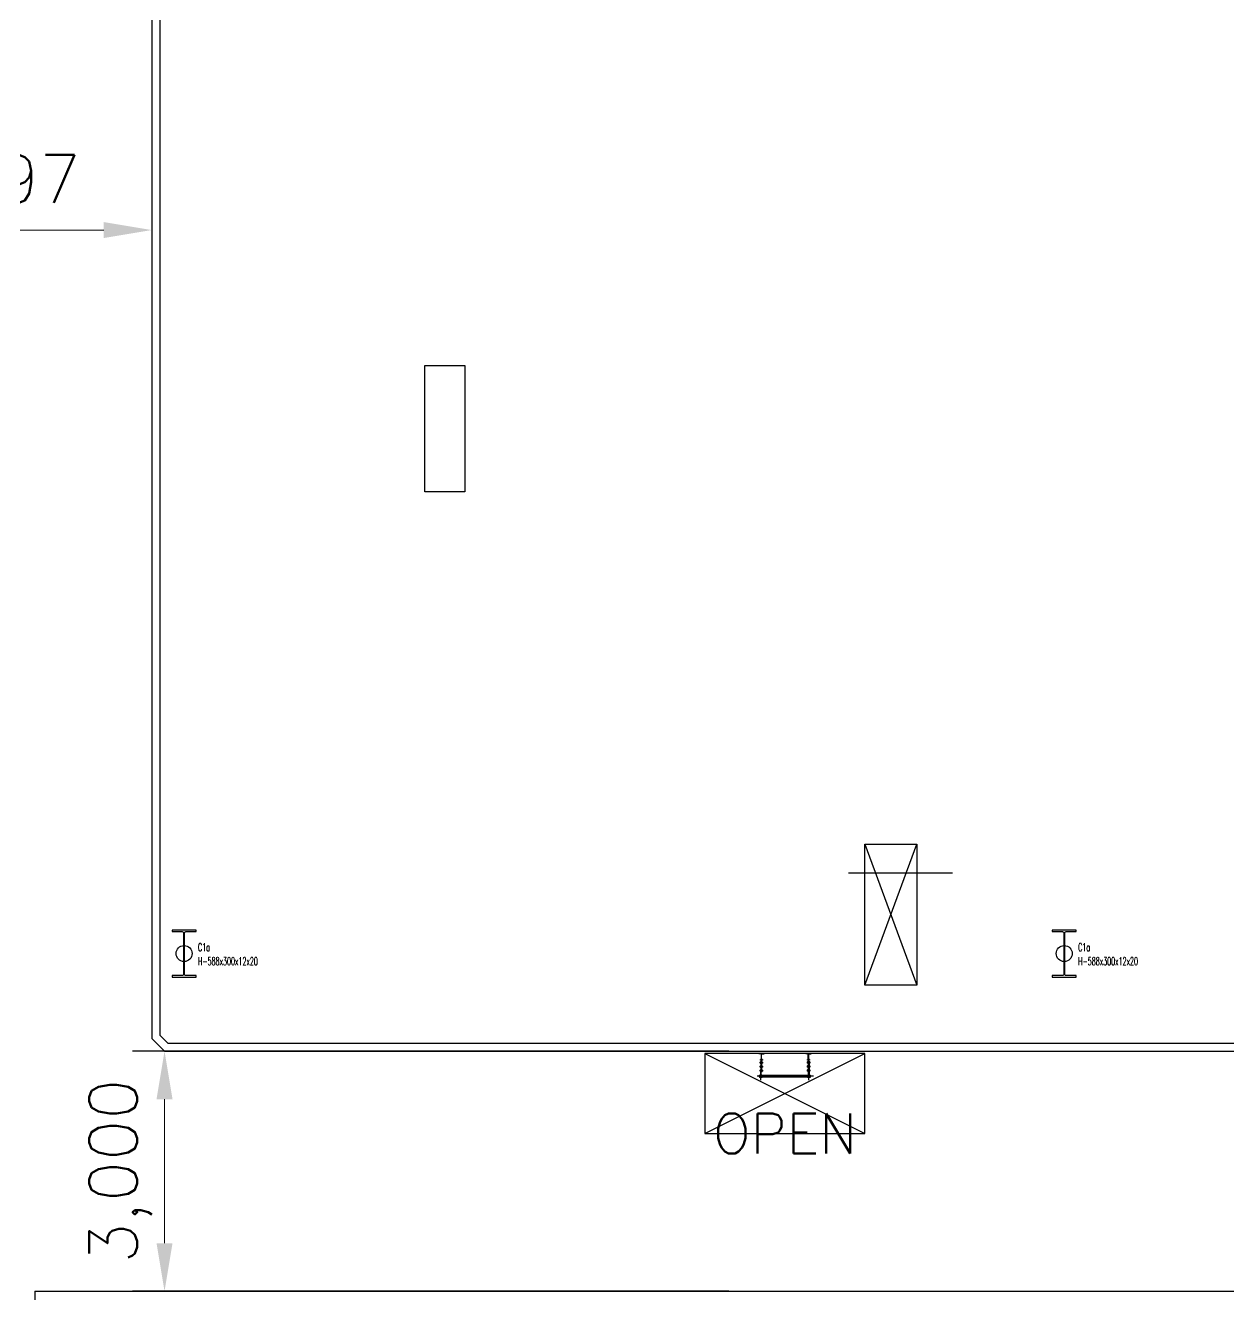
# Model space of a CAD drawing. Header units: millimetres. Extents: x 10462777 to 22643323, y 453826 to 1389191.
# Drawn here: x 11264148 to 11279185, y 589535 to 605399 of the extents above; entities that cross this region are included whole.
import ezdxf
from ezdxf.enums import TextEntityAlignment as Align

# ---------------------------------------------------------------- set-up
doc = ezdxf.new("R2010")
doc.units = ezdxf.units.MM
doc.header["$LTSCALE"] = 200
doc.header["$MEASUREMENT"] = 0
doc.header["$PDMODE"] = 35
doc.header["$PDSIZE"] = -5
doc.layers.get('0').update_dxf_attribs({"linetype": 'CONTINUOUS'})
doc.layers.get('DEFPOINTS').update_dxf_attribs({"linetype": 'CONTINUOUS'})
for name, color, linetype in [('9', 9, 'CONTINUOUS'), ('CENTER', 1, 'CONTINUOUS'), ('COL', 2, 'CONTINUOUS'), ('ELEV', 6, 'CONTINUOUS'), ('TEXT', 7, 'CONTINUOUS')]:
    doc.layers.add(name, color=color, linetype=linetype)
doc.layers.add('AM_5', color=3, linetype='CONTINUOUS', lineweight=15)
doc.layers.add('No_Print', color=153, linetype='CONTINUOUS', plot=False)
doc.styles.add('a1', font='txt.shx ', dxfattribs={"height": 300, "bigfont": ' whgtxt.shx'})
doc.styles.add('HYwulM', font='txt.shx ', dxfattribs={"bigfont": ' whgtxt.shx'})
doc.styles.add('굴림', font='txt.shx ', dxfattribs={"bigfont": ' whgtxt.shx'})
doc.dimstyles.new('200$0', dxfattribs={"dimscale": 200, "dimtxt": 7, "dimasz": 1, "dimexe": 2, "dimexo": 2, "dimgap": 1, "dimtad": 1, "dimdec": 0, "dimdsep": 46, "dimlunit": 6, "dimtxsty": '굴림', "dimblk": 'DIMDOT', "dimcen": 1, "dimclrd": 4, "dimclre": 4, "dimclrt": 4, "dimadec": 0, "dimazin": 0, "dimtfac": 1, "dimtdec": 0, "dimtmove": 2, "dimatfit": 3, "dimldrblk": 'DIMDOT', "dimfxl": 1, "dimtolj": 1, "dimtzin": 0, "dimlwd": -1, "dimarcsym": 0})

# ---------------------------------------------------------------- blocks, each defined once
blk = doc.blocks.new('*D322')
at = {"layer": 'AM_5', "color": 4, "linetype": 'ByBlock', "lineweight": -2, "transparency": 16777216}
for p, q in [((11272938, 592578), (11265487, 592578)), ((11272938, 589578), (11265487, 589578))]:
    blk.add_line(p, q, dxfattribs=at)
at = {"layer": 'AM_5', "color": 4, "linetype": 'ByBlock', "transparency": 16777216}
blk.add_line((11265887, 590178), (11265887, 591978), dxfattribs=at)
at = {"layer": 'AM_5', "color": 4, "transparency": 16777216}
for points in [[(11265787, 591978), (11265987, 591978), (11265887, 592578)], [(11265787, 590178), (11265987, 590178), (11265887, 589578)]]:
    blk.add_solid(points, dxfattribs=at)
at = {"layer": 'DEFPOINTS', "color": 0, "transparency": 16777216}
for p in [(11265887, 592578), (11273338, 592578), (11273338, 589578)]:
    blk.add_point(p, dxfattribs=at)
at = {"layer": 'AM_5', "color": 4, "transparency": 16777216, "insert": (11265337, 591078), "char_height": 600, "attachment_point": 5, "rotation": 90, "style": '굴림', "bg_fill": 3, "box_fill_scale": 1.25, "bg_fill_color": 256, "bg_fill_true_color": 13158600, "bg_fill_transparency": 0}
blk.add_mtext('\\A1;3,000', dxfattribs=at)
blk = doc.blocks.new('DIMDOT')
at = {"color": 4}
blk.add_line((-2, 0), (2, 0), dxfattribs=at)
at = {"color": 7}
for radius in [0.5, 0.25]:
    blk.add_circle((0, 0), radius, dxfattribs=at)
blk = doc.blocks.new('*D324')
at = {"layer": 'AM_5', "color": 4, "linetype": 'ByBlock', "lineweight": -2, "transparency": 16777216}
for p, q in [((11261631, 604615), (11261631, 602441)), ((11265728, 604615), (11265728, 602441))]:
    blk.add_line(p, q, dxfattribs=at)
at = {"layer": 'AM_5', "color": 4, "linetype": 'ByBlock', "transparency": 16777216}
blk.add_line((11262231, 602841), (11265128, 602841), dxfattribs=at)
at = {"layer": 'AM_5', "color": 4, "transparency": 16777216}
for points in [[(11262231, 602941), (11262231, 602741), (11261631, 602841)], [(11265128, 602941), (11265128, 602741), (11265728, 602841)]]:
    blk.add_solid(points, dxfattribs=at)
at = {"layer": 'DEFPOINTS', "color": 0, "transparency": 16777216}
for p in [(11261631, 605015), (11265728, 605015), (11265728, 602841)]:
    blk.add_point(p, dxfattribs=at)
at = {"layer": 'AM_5', "color": 4, "transparency": 16777216, "insert": (11263680, 603391), "char_height": 600, "attachment_point": 5, "style": '굴림', "bg_fill": 3, "box_fill_scale": 1.25, "bg_fill_color": 256, "bg_fill_true_color": 13158600, "bg_fill_transparency": 0}
blk.add_mtext('\\A1;4,097', dxfattribs=at)

msp = doc.modelspace()

# ---------------------------------------------------------------- hatches: boundary and pattern name
at = {"layer": '9'}
h = msp.add_hatch(dxfattribs=at)
h.set_pattern_fill('ANSI37', color=256, scale=40, angle=180, style=0)
h.set_pattern_definition([(135, (11279093.2516, 591762.2467), (3.535534, 3.535534), []), (45, (11279093.2516, 591762.2467), (3.535534, -3.535534), [])])
h.paths.add_polyline_path([(11273349.29133, 592474.88492), (11273359.29133, 592474.88492), (11273359.29133, 592464.88492), (11273349.29133, 592464.88492)])
h.paths.add_polyline_path([(11273333.29133, 592474.88492), (11273343.29133, 592474.88492), (11273343.29133, 592464.88492), (11273333.29133, 592464.88492)])
h = msp.add_hatch(dxfattribs=at)
h.set_pattern_fill('ANSI37', color=256, scale=40, angle=180, style=0)
h.set_pattern_definition([(135, (11279681.0016, 591762.2467), (3.535534, 3.535534), []), (45, (11279681.0016, 591762.2467), (3.535534, -3.535534), [])])
h.paths.add_polyline_path([(11273937.04133, 592474.88492), (11273947.04133, 592474.88492), (11273947.04133, 592464.88492), (11273937.04133, 592464.88492)])
h.paths.add_polyline_path([(11273921.04133, 592474.88492), (11273931.04133, 592474.88492), (11273931.04133, 592464.88492), (11273921.04133, 592464.88492)])

# ---------------------------------------------------------------- linework, layer by layer
at = {"ltscale": 10}
for p, q in [((11265728.43741, 605964.80627), (11265728.43741, 592736.68157)), ((11265828.43741, 605923.38492), (11265828.43741, 592778.10293)), ((11274640.16633, 593405.03028), (11275290.16633, 595165.03028)), ((11274640.16633, 595165.03028), (11275290.16633, 593405.03028)), ((11265728.43741, 592736.68157), (11265887.01605, 592578.10293)), ((11265828.43741, 592778.10293), (11265928.43741, 592678.10293)), ((11265928.43741, 592678.10293), (11313181.32522, 592678.10293)), ((11265887.01605, 592578.10293), (11313222.74658, 592578.10293)), ((11264264.76621, 589577.4205), (11313383.64755, 589578.99609)), ((11264264.76621, 589577.4205), (11264267.12257, 575111.24466))]:
    msp.add_line(p, q, dxfattribs=at)
at = {"ltscale": 10, "elevation": 0}
msp.add_lwpolyline([(11269140.26034, 599568.9675), (11269140.26034, 601148.9675), (11269640.26034, 601148.9675), (11269640.26034, 599568.9675)], close=True, dxfattribs=at)
at = {"layer": '9'}
for p, q in [((11273337.29133, 592550.88492), (11273313.29133, 592550.88492)), ((11273313.29133, 592550.88492), (11273313.29133, 592544.88492)), ((11273337.29133, 592544.88492), (11273313.29133, 592544.88492)), ((11273343.29133, 592538.88492), (11273343.29133, 592464.88492)), ((11273349.29133, 592464.88492), (11273349.29133, 592538.88492)), ((11273379.29133, 592550.88492), (11273355.29133, 592550.88492)), ((11273355.29133, 592544.88492), (11273379.29133, 592544.88492)), ((11273379.29133, 592550.88492), (11273379.29133, 592544.88492)), ((11273901.04133, 592550.88492), (11273925.04133, 592550.88492)), ((11273901.04133, 592550.88492), (11273901.04133, 592544.88492)), ((11273925.04133, 592544.88492), (11273901.04133, 592544.88492)), ((11273931.04133, 592464.88492), (11273931.04133, 592538.88492)), ((11273937.04133, 592538.88492), (11273937.04133, 592464.88492)), ((11273943.04133, 592550.88492), (11273967.04133, 592550.88492)), ((11273943.04133, 592544.88492), (11273967.04133, 592544.88492)), ((11273967.04133, 592550.88492), (11273967.04133, 592544.88492)), ((11273330.29133, 592442.88492), (11273330.29133, 592426.88492)), ((11273330.29133, 592442.88492), (11273337.29133, 592442.88492)), ((11273337.29133, 592439.88492), (11273330.29133, 592439.88492)), ((11273337.29133, 592429.88492), (11273330.29133, 592429.88492)), ((11273330.29133, 592426.88492), (11273337.29133, 592426.88492)), ((11273330.29133, 592392.88492), (11273337.29133, 592392.88492)), ((11273330.29133, 592392.88492), (11273330.29133, 592376.88492)), ((11273337.29133, 592389.88492), (11273330.29133, 592389.88492)), ((11273337.29133, 592379.88492), (11273330.29133, 592379.88492)), ((11273330.29133, 592376.88492), (11273337.29133, 592376.88492)), ((11273333.29133, 592464.88492), (11273333.29133, 592474.88492)), ((11273343.29133, 592474.88492), (11273333.29133, 592474.88492)), ((11273343.29133, 592464.88492), (11273333.29133, 592464.88492)), ((11273337.29133, 592454.88492), (11273337.29133, 592284.63492)), ((11273337.29133, 592454.88492), (11273343.29133, 592454.88492)), ((11273337.29133, 592439.88492), (11273349.29133, 592439.88492)), ((11273337.29133, 592429.88492), (11273349.29133, 592429.88492)), ((11273337.29133, 592389.88492), (11273349.29133, 592389.88492)), ((11273337.29133, 592379.88492), (11273349.29133, 592379.88492)), ((11273343.29133, 592284.63492), (11273343.29133, 592464.88492)), ((11273359.29133, 592474.88492), (11273349.29133, 592474.88492)), ((11273349.29133, 592464.88492), (11273349.29133, 592314.88492)), ((11273359.29133, 592464.88492), (11273349.29133, 592464.88492)), ((11273349.29133, 592442.88492), (11273356.29133, 592442.88492)), ((11273349.29133, 592439.88492), (11273356.29133, 592439.88492)), ((11273349.29133, 592429.88492), (11273356.29133, 592429.88492)), ((11273349.29133, 592426.88492), (11273356.29133, 592426.88492)), ((11273349.29133, 592392.88492), (11273356.29133, 592392.88492)), ((11273349.29133, 592389.88492), (11273356.29133, 592389.88492)), ((11273349.29133, 592379.88492), (11273356.29133, 592379.88492)), ((11273349.29133, 592376.88492), (11273356.29133, 592376.88492)), ((11273356.29133, 592442.88492), (11273356.29133, 592426.88492)), ((11273356.29133, 592439.88492), (11273361.29133, 592439.88492)), ((11273356.29133, 592429.88492), (11273361.29133, 592429.88492)), ((11273356.29133, 592392.88492), (11273356.29133, 592376.88492)), ((11273356.29133, 592389.88492), (11273361.29133, 592389.88492)), ((11273356.29133, 592379.88492), (11273361.29133, 592379.88492)), ((11273359.29133, 592474.88492), (11273359.29133, 592464.88492)), ((11273361.29133, 592439.88492), (11273361.29133, 592429.88492)), ((11273361.29133, 592389.88492), (11273361.29133, 592379.88492)), ((11273919.04133, 592439.88492), (11273919.04133, 592429.88492)), ((11273924.04133, 592439.88492), (11273919.04133, 592439.88492)), ((11273924.04133, 592429.88492), (11273919.04133, 592429.88492)), ((11273924.04133, 592389.88492), (11273919.04133, 592389.88492)), ((11273919.04133, 592389.88492), (11273919.04133, 592379.88492)), ((11273924.04133, 592379.88492), (11273919.04133, 592379.88492)), ((11273931.04133, 592474.88492), (11273921.04133, 592474.88492)), ((11273921.04133, 592464.88492), (11273921.04133, 592474.88492)), ((11273931.04133, 592464.88492), (11273921.04133, 592464.88492)), ((11273931.04133, 592442.88492), (11273924.04133, 592442.88492)), ((11273924.04133, 592442.88492), (11273924.04133, 592426.88492)), ((11273931.04133, 592439.88492), (11273924.04133, 592439.88492)), ((11273931.04133, 592429.88492), (11273924.04133, 592429.88492)), ((11273931.04133, 592426.88492), (11273924.04133, 592426.88492)), ((11273931.04133, 592392.88492), (11273924.04133, 592392.88492)), ((11273924.04133, 592392.88492), (11273924.04133, 592376.88492)), ((11273931.04133, 592389.88492), (11273924.04133, 592389.88492)), ((11273931.04133, 592379.88492), (11273924.04133, 592379.88492)), ((11273931.04133, 592376.88492), (11273924.04133, 592376.88492)), ((11273931.04133, 592464.88492), (11273931.04133, 592314.88492)), ((11273943.04133, 592439.88492), (11273931.04133, 592439.88492)), ((11273943.04133, 592429.88492), (11273931.04133, 592429.88492)), ((11273943.04133, 592389.88492), (11273931.04133, 592389.88492)), ((11273943.04133, 592379.88492), (11273931.04133, 592379.88492)), ((11273947.04133, 592474.88492), (11273937.04133, 592474.88492)), ((11273937.04133, 592284.63492), (11273937.04133, 592464.88492)), ((11273947.04133, 592464.88492), (11273937.04133, 592464.88492)), ((11273943.04133, 592454.88492), (11273937.04133, 592454.88492)), ((11273943.04133, 592454.88492), (11273943.04133, 592284.63492)), ((11273950.04133, 592442.88492), (11273943.04133, 592442.88492)), ((11273943.04133, 592439.88492), (11273950.04133, 592439.88492)), ((11273943.04133, 592429.88492), (11273950.04133, 592429.88492)), ((11273950.04133, 592426.88492), (11273943.04133, 592426.88492)), ((11273950.04133, 592392.88492), (11273943.04133, 592392.88492)), ((11273943.04133, 592389.88492), (11273950.04133, 592389.88492)), ((11273943.04133, 592379.88492), (11273950.04133, 592379.88492)), ((11273950.04133, 592376.88492), (11273943.04133, 592376.88492)), ((11273947.04133, 592474.88492), (11273947.04133, 592464.88492)), ((11273950.04133, 592442.88492), (11273950.04133, 592426.88492)), ((11273950.04133, 592392.88492), (11273950.04133, 592376.88492)), ((11273333.29133, 592275.88492), (11273328.29133, 592275.88492)), ((11273328.29133, 592275.88492), (11273328.29133, 592268.38492)), ((11273328.29133, 592261.13492), (11273328.29133, 592253.88492)), ((11273328.29133, 592253.88492), (11273333.29133, 592253.88492)), ((11273330.29133, 592342.88492), (11273330.29133, 592326.88492)), ((11273330.29133, 592342.88492), (11273337.29133, 592342.88492)), ((11273337.29133, 592339.88492), (11273330.29133, 592339.88492)), ((11273337.29133, 592329.88492), (11273330.29133, 592329.88492)), ((11273330.29133, 592326.88492), (11273337.29133, 592326.88492)), ((11273337.29133, 592339.88492), (11273349.29133, 592339.88492)), ((11273337.29133, 592329.88492), (11273349.29133, 592329.88492)), ((11273347.79133, 592275.88492), (11273338.04133, 592275.88492)), ((11273338.04133, 592253.88492), (11273347.79133, 592253.88492)), ((11273343.29133, 592314.88492), (11273349.29133, 592314.88492)), ((11273349.29133, 592342.88492), (11273356.29133, 592342.88492)), ((11273349.29133, 592339.88492), (11273356.29133, 592339.88492)), ((11273349.29133, 592329.88492), (11273356.29133, 592329.88492)), ((11273349.29133, 592326.88492), (11273356.29133, 592326.88492)), ((11273357.54133, 592275.88492), (11273352.54133, 592275.88492)), ((11273352.54133, 592253.88492), (11273357.54133, 592253.88492)), ((11273356.29133, 592342.88492), (11273356.29133, 592326.88492)), ((11273356.29133, 592339.88492), (11273361.29133, 592339.88492)), ((11273356.29133, 592329.88492), (11273361.29133, 592329.88492)), ((11273922.79133, 592275.88492), (11273357.54133, 592275.88492)), ((11273922.79133, 592253.88492), (11273357.54133, 592253.88492)), ((11273361.29133, 592339.88492), (11273361.29133, 592329.88492)), ((11273919.04133, 592339.88492), (11273919.04133, 592329.88492)), ((11273924.04133, 592339.88492), (11273919.04133, 592339.88492)), ((11273924.04133, 592329.88492), (11273919.04133, 592329.88492)), ((11273922.79133, 592275.88492), (11273927.54133, 592275.88492)), ((11273927.54133, 592253.88492), (11273922.79133, 592253.88492)), ((11273931.04133, 592342.88492), (11273924.04133, 592342.88492)), ((11273924.04133, 592342.88492), (11273924.04133, 592326.88492)), ((11273931.04133, 592339.88492), (11273924.04133, 592339.88492)), ((11273931.04133, 592329.88492), (11273924.04133, 592329.88492)), ((11273931.04133, 592326.88492), (11273924.04133, 592326.88492)), ((11273943.04133, 592339.88492), (11273931.04133, 592339.88492)), ((11273943.04133, 592329.88492), (11273931.04133, 592329.88492)), ((11273937.04133, 592314.88492), (11273931.04133, 592314.88492)), ((11273932.29133, 592275.88492), (11273941.79133, 592275.88492)), ((11273941.79133, 592253.88492), (11273932.29133, 592253.88492)), ((11273950.04133, 592342.88492), (11273943.04133, 592342.88492)), ((11273943.04133, 592339.88492), (11273950.04133, 592339.88492)), ((11273943.04133, 592329.88492), (11273950.04133, 592329.88492)), ((11273950.04133, 592326.88492), (11273943.04133, 592326.88492)), ((11273946.54133, 592275.88492), (11273951.29133, 592275.88492)), ((11273951.29133, 592253.88492), (11273946.54133, 592253.88492)), ((11273950.04133, 592342.88492), (11273950.04133, 592326.88492)), ((11273951.29133, 592275.88492), (11273951.29133, 592268.38492)), ((11273951.29133, 592261.13492), (11273951.29133, 592253.88492))]:
    msp.add_line(p, q, dxfattribs=at)
for centre, radius in [((11273339.94425, 592264.76182), 20.09746), ((11273340.12359, 592264.71654), 16.91858), ((11273939.94425, 592264.76182), 20.09746), ((11273940.12359, 592264.71654), 16.91858)]:
    msp.add_circle(centre, radius, dxfattribs=at)
for centre, radius, start, end in [((11273336.76356, 592538.35714), 12.53889, 2.412364629, 87.587635357), ((11273337.02745, 592538.62103), 6.26945, 2.412364629, 87.587635357), ((11273355.81911, 592538.35714), 12.53889, 92.412364643, 139.451693813), ((11273355.55522, 592538.62103), 6.26945, 92.412364643, 177.587635371), ((11273924.51356, 592538.35714), 12.53889, 40.548306187, 87.58763525), ((11273924.77745, 592538.62103), 6.26945, 2.412364642, 87.58763525), ((11273943.56911, 592538.35714), 12.53889, 92.41236475, 177.587635358), ((11273943.30522, 592538.62103), 6.26945, 92.41236475, 177.587635358)]:
    msp.add_arc(centre, radius, start, end, dxfattribs=at)
at = {"layer": 'CENTER'}
for p, q in [((11273324.40371, 592434.88492), (11273365.55999, 592434.88492)), ((11273324.40371, 592384.88492), (11273365.55999, 592384.88492)), ((11273955.92895, 592434.88492), (11273914.77268, 592434.88492)), ((11273955.92895, 592384.88492), (11273914.77268, 592384.88492)), ((11273999.19549, 592264.88492), (11273292.60654, 592264.88492)), ((11273324.40371, 592334.88492), (11273365.55999, 592334.88492)), ((11273340.29133, 592214.83722), (11273340.29133, 592313.76074)), ((11273955.92895, 592334.88492), (11273914.77268, 592334.88492)), ((11273940.04133, 592214.83722), (11273940.04133, 592313.76074))]:
    msp.add_line(p, q, dxfattribs=at)
at = {"layer": 'COL'}
for points in [[(11266125.32522, 593540.38492, -0.4142135624), (11266109.32522, 593524.38492), (11265981.32522, 593524.38492), (11265981.32522, 593504.38492), (11266281.32522, 593504.38492), (11266281.32522, 593524.38492), (11266153.32522, 593524.38492, -0.4142135624), (11266137.32522, 593540.38492), (11266137.32522, 594056.38492, -0.4142135624), (11266153.32522, 594072.38492), (11266281.32522, 594072.38492), (11266281.32522, 594092.38492), (11265981.32522, 594092.38492), (11265981.32522, 594072.38492), (11266109.32522, 594072.38492, -0.4142135624), (11266125.32522, 594056.38492)], [(11277125.32522, 593540.38492, -0.4142135624), (11277109.32522, 593524.38492), (11276981.32522, 593524.38492), (11276981.32522, 593504.38492), (11277281.32522, 593504.38492), (11277281.32522, 593524.38492), (11277153.32522, 593524.38492, -0.4142135624), (11277137.32522, 593540.38492), (11277137.32522, 594056.38492, -0.4142135624), (11277153.32522, 594072.38492), (11277281.32522, 594072.38492), (11277281.32522, 594092.38492), (11276981.32522, 594092.38492), (11276981.32522, 594072.38492), (11277109.32522, 594072.38492, -0.4142135624), (11277125.32522, 594056.38492)], [(11277125.32522, 593540.38492, -0.4142135624), (11277109.32522, 593524.38492), (11276981.32522, 593524.38492), (11276981.32522, 593504.38492), (11277281.32522, 593504.38492), (11277281.32522, 593524.38492), (11277153.32522, 593524.38492, -0.4142135624), (11277137.32522, 593540.38492), (11277137.32522, 594056.38492, -0.4142135624), (11277153.32522, 594072.38492), (11277281.32522, 594072.38492), (11277281.32522, 594092.38492), (11276981.32522, 594092.38492), (11276981.32522, 594072.38492), (11277109.32522, 594072.38492, -0.4142135624), (11277125.32522, 594056.38492)]]:
    msp.add_lwpolyline(points, format="xyb", close=True, dxfattribs=at)
at = {"layer": 'ELEV'}
for p, q in [((11274640.16633, 595165.03028), (11275290.16633, 595165.03028)), ((11274640.16633, 593405.03028), (11274640.16633, 595165.03028)), ((11275290.16633, 595165.03028), (11275290.16633, 593405.03028)), ((11275733.82522, 594800.88492), (11274433.82522, 594800.88492)), ((11275290.16633, 593405.03028), (11274640.16633, 593405.03028)), ((11272640.16633, 591550.88492), (11274640.16633, 592550.88492)), ((11272640.16633, 592550.88492), (11274640.16633, 591550.88492)), ((11274640.16633, 592550.88492), (11272640.16633, 592550.88492)), ((11272640.16633, 592550.88492), (11272640.16633, 591550.88492)), ((11274640.16633, 591550.88492), (11274640.16633, 592550.88492)), ((11272640.16633, 591550.88492), (11274640.16633, 591550.88492))]:
    msp.add_line(p, q, dxfattribs=at)
at = {"layer": 'No_Print'}
for centre in [(11266131.32522, 593798.38492), (11277131.32522, 593798.38492), (11277131.32522, 593798.38492)]:
    msp.add_circle(centre, 100, dxfattribs=at)

# ---------------------------------------------------------------- texts
at = {"layer": 'No_Print', "style": 'HYwulM', "width": 0.5}
for s, p in [('C1a', (11266305.16001, 593877.49421)), ('C1a', (11277305.16001, 593877.49421)), ('C1a', (11277305.16001, 593877.49421)), ('H-588x300x12x20', (11266305.16001, 593701.48409)), ('H-588x300x12x20', (11277305.16001, 593701.48409)), ('H-588x300x12x20', (11277305.16001, 593701.48409))]:
    msp.add_text(s, height=100, dxfattribs=at).set_placement(p, align=Align.MIDDLE_LEFT)
at = {"layer": 'TEXT', "style": 'a1'}
msp.add_text('OPEN', height=499.782703, dxfattribs=at).set_placement((11273640.16633, 591550.88492, 0), align=Align.MIDDLE)

# ---------------------------------------------------------------- next in the draw order: dimensions: what is measured, and where the dimension line sits
at = {"layer": 'AM_5'}
for p1, p2, distance, picture, middle in [((11261631.32522, 605014.80627), (11265728.43741, 605014.80627), -2174.2494, '*D324', (11263679.88132, 603390.55687)), ((11273338.12163, 589577.71155), (11273338.12163, 592578.10293), 7451.10558, '*D322', (11265337.01605, 591077.90724))]:
    dim = msp.add_aligned_dim(p1=p1, p2=p2, distance=distance, dimstyle='200$0', override={"dimtxt": 3, "dimasz": 3, "dimsah": 1, "dimfxl": 2, "dimtfill": 1, "dimarcsym": 1}, dxfattribs=at)
    dim.commit()
    dim.dimension.update_dxf_attribs({"geometry": picture, "text_midpoint": middle})

doc.saveas('drawing.dxf')
